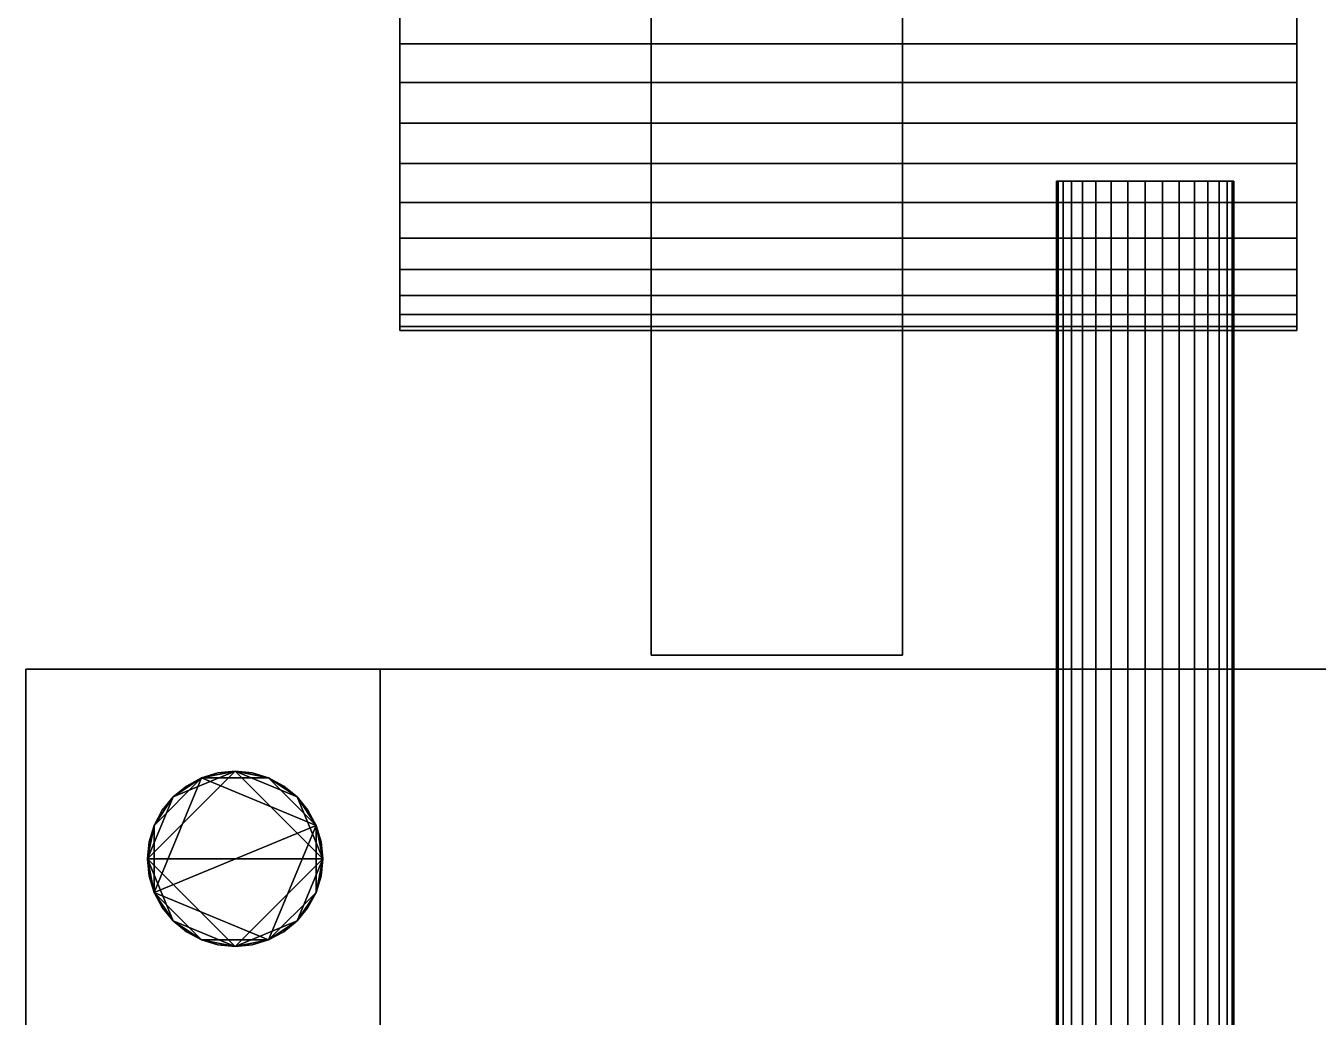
# Model space of a CAD drawing. Header units: metres. Extents: x 0 to 34.6, y -10.7 to 20.6.
# Drawn here: x 0.0964 to 0.1747, y 2.2339 to 2.294 of the extents above; entities that cross this region are included whole.
import ezdxf

# ---------------------------------------------------------------- set-up
doc = ezdxf.new("R2010")
doc.units = ezdxf.units.M
doc.header["$MEASUREMENT"] = 0
doc.layers.get('0').update_dxf_attribs({"linetype": 'CONTINUOUS'})

msp = doc.modelspace()

# ---------------------------------------------------------------- linework, layer by layer
for points in [[(0.134305, 3.797049, 2.5), (0.134305, 3.797049, 2.5), (0.134305, 2.255839, 2.5)], [(0.149544, 3.797049, 2.5), (0.134305, 3.797049, 2.5), (0.134305, 2.255839, 2.5), (0.149544, 2.255839, 2.5)], [(0.134305, 3.797049, 2.5), (0.149544, 3.797049, 2.5), (0.149544, 2.255839, 2.5), (0.134305, 2.255839, 2.5)], [(0.173447, 2.28811, 2.5), (0.173447, 2.296999, 2.5), (0.173447, 2.300681, 2.5)], [(0.173447, 2.300681, 2.5), (0.173447, 2.296999, 2.5), (0.173447, 2.28811, 2.5)], [(0.173447, 2.28811, 2.5), (0.173447, 2.300681, 2.5), (0.173447, 2.28811, 2.5)], [(0.173447, 2.28811, 2.5), (0.173447, 2.296999, 2.5), (0.173447, 2.300681, 2.5)], [(0.173447, 2.300681, 2.5), (0.173447, 2.296999, 2.5), (0.173447, 2.28811, 2.5)], [(0.173447, 2.28811, 2.5), (0.173447, 2.300681, 2.5), (0.173447, 2.28811, 2.5)], [(0.119066, 2.292921, 2.5), (0.119066, 2.296999, 2.5), (0.119066, 2.299724, 2.5)], [(0.119066, 2.299724, 2.5), (0.119066, 2.296999, 2.5), (0.119066, 2.292921, 2.5)], [(0.119066, 2.283299, 2.5), (0.119066, 2.292921, 2.5), (0.119066, 2.299724, 2.5)], [(0.119066, 2.299724, 2.5), (0.119066, 2.299724, 2.5), (0.119066, 2.292921, 2.5)], [(0.119066, 2.283299, 2.5), (0.119066, 2.299724, 2.5), (0.119066, 2.292921, 2.5)], [(0.119066, 2.292921, 2.5), (0.119066, 2.296999, 2.5), (0.119066, 2.299724, 2.5)], [(0.119066, 2.299724, 2.5), (0.119066, 2.296999, 2.5), (0.119066, 2.292921, 2.5)], [(0.119066, 2.283299, 2.5), (0.119066, 2.292921, 2.5), (0.119066, 2.299724, 2.5)], [(0.119066, 2.299724, 2.5), (0.119066, 2.299724, 2.5), (0.119066, 2.292921, 2.5)], [(0.119066, 2.283299, 2.5), (0.119066, 2.299724, 2.5), (0.119066, 2.292921, 2.5)], [(0.119066, 2.292921, 2.5), (0.119066, 2.295094, 2.5), (0.119066, 2.296999, 2.5)], [(0.119066, 2.296999, 2.5), (0.119066, 2.295094, 2.5), (0.119066, 2.292921, 2.5)], [(0.119066, 2.292921, 2.5), (0.119066, 2.295094, 2.5), (0.119066, 2.296999, 2.5)], [(0.119066, 2.296999, 2.5), (0.119066, 2.295094, 2.5), (0.119066, 2.292921, 2.5)], [(0.173447, 2.292921, 2.5), (0.173447, 2.295094, 2.5), (0.173447, 2.296999, 2.5)], [(0.173447, 2.296999, 2.5), (0.173447, 2.295094, 2.5), (0.173447, 2.292921, 2.5)], [(0.173447, 2.28811, 2.5), (0.173447, 2.292921, 2.5), (0.173447, 2.296999, 2.5)], [(0.173447, 2.296999, 2.5), (0.173447, 2.292921, 2.5), (0.173447, 2.28811, 2.5)], [(0.173447, 2.292921, 2.5), (0.173447, 2.295094, 2.5), (0.173447, 2.296999, 2.5)], [(0.173447, 2.296999, 2.5), (0.173447, 2.295094, 2.5), (0.173447, 2.292921, 2.5)], [(0.173447, 2.28811, 2.5), (0.173447, 2.292921, 2.5), (0.173447, 2.296999, 2.5)], [(0.173447, 2.296999, 2.5), (0.173447, 2.292921, 2.5), (0.173447, 2.28811, 2.5)], [(0.173447, 2.292921, 2.5), (0.173447, 2.295094, 2.5), (0.119066, 2.295094, 2.5), (0.119066, 2.292921, 2.5)], [(0.173447, 2.295094, 2.5), (0.173447, 2.292921, 2.5), (0.119066, 2.292921, 2.5), (0.119066, 2.295094, 2.5)], [(0.173447, 2.292921, 2.5), (0.173447, 2.295094, 2.5), (0.119066, 2.295094, 2.5), (0.119066, 2.292921, 2.5)], [(0.173447, 2.295094, 2.5), (0.173447, 2.292921, 2.5), (0.119066, 2.292921, 2.5), (0.119066, 2.295094, 2.5)], [(0.119066, 2.292921, 2.5), (0.119066, 2.290562, 2.5), (0.119066, 2.28811, 2.5)], [(0.119066, 2.28811, 2.5), (0.119066, 2.290562, 2.5), (0.119066, 2.292921, 2.5)], [(0.119066, 2.292921, 2.5), (0.119066, 2.28811, 2.5), (0.119066, 2.283299, 2.5)], [(0.119066, 2.283299, 2.5), (0.119066, 2.28811, 2.5), (0.119066, 2.292921, 2.5)], [(0.119066, 2.292921, 2.5), (0.119066, 2.283299, 2.5), (0.119066, 2.276496, 2.5)], [(0.119066, 2.292921, 2.5), (0.119066, 2.276496, 2.5), (0.119066, 2.283299, 2.5)], [(0.173447, 2.290562, 2.5), (0.173447, 2.292921, 2.5), (0.119066, 2.292921, 2.5), (0.119066, 2.290562, 2.5)], [(0.173447, 2.292921, 2.5), (0.173447, 2.290562, 2.5), (0.119066, 2.290562, 2.5), (0.119066, 2.292921, 2.5)], [(0.119066, 2.292921, 2.5), (0.119066, 2.290562, 2.5), (0.119066, 2.28811, 2.5)], [(0.119066, 2.28811, 2.5), (0.119066, 2.290562, 2.5), (0.119066, 2.292921, 2.5)], [(0.119066, 2.292921, 2.5), (0.119066, 2.28811, 2.5), (0.119066, 2.283299, 2.5)], [(0.119066, 2.283299, 2.5), (0.119066, 2.28811, 2.5), (0.119066, 2.292921, 2.5)], [(0.119066, 2.292921, 2.5), (0.119066, 2.283299, 2.5), (0.119066, 2.276496, 2.5)], [(0.119066, 2.292921, 2.5), (0.119066, 2.276496, 2.5), (0.119066, 2.283299, 2.5)], [(0.173447, 2.290562, 2.5), (0.173447, 2.292921, 2.5), (0.119066, 2.292921, 2.5), (0.119066, 2.290562, 2.5)], [(0.173447, 2.292921, 2.5), (0.173447, 2.290562, 2.5), (0.119066, 2.290562, 2.5), (0.119066, 2.292921, 2.5)], [(0.173447, 2.28811, 2.5), (0.173447, 2.290562, 2.5), (0.173447, 2.292921, 2.5)], [(0.173447, 2.292921, 2.5), (0.173447, 2.290562, 2.5), (0.173447, 2.28811, 2.5)], [(0.173447, 2.28811, 2.5), (0.173447, 2.290562, 2.5), (0.173447, 2.292921, 2.5)], [(0.173447, 2.292921, 2.5), (0.173447, 2.290562, 2.5), (0.173447, 2.28811, 2.5)], [(0.173447, 2.290562, 2.5), (0.173447, 2.28811, 2.5), (0.119066, 2.28811, 2.5), (0.119066, 2.290562, 2.5)], [(0.173447, 2.28811, 2.5), (0.173447, 2.290562, 2.5), (0.119066, 2.290562, 2.5), (0.119066, 2.28811, 2.5)], [(0.173447, 2.290562, 2.5), (0.173447, 2.28811, 2.5), (0.119066, 2.28811, 2.5), (0.119066, 2.290562, 2.5)], [(0.173447, 2.28811, 2.5), (0.173447, 2.290562, 2.5), (0.119066, 2.290562, 2.5), (0.119066, 2.28811, 2.5)], [(0.119066, 2.28811, 2.5), (0.119066, 2.285658, 2.5), (0.119066, 2.283299, 2.5)], [(0.119066, 2.283299, 2.5), (0.119066, 2.285658, 2.5), (0.119066, 2.28811, 2.5)], [(0.173447, 2.285658, 2.5), (0.173447, 2.28811, 2.5), (0.119066, 2.28811, 2.5), (0.119066, 2.285658, 2.5)], [(0.173447, 2.28811, 2.5), (0.173447, 2.285658, 2.5), (0.119066, 2.285658, 2.5), (0.119066, 2.28811, 2.5)], [(0.119066, 2.28811, 2.5), (0.119066, 2.285658, 2.5), (0.119066, 2.283299, 2.5)], [(0.119066, 2.283299, 2.5), (0.119066, 2.285658, 2.5), (0.119066, 2.28811, 2.5)], [(0.173447, 2.285658, 2.5), (0.173447, 2.28811, 2.5), (0.119066, 2.28811, 2.5), (0.119066, 2.285658, 2.5)], [(0.173447, 2.28811, 2.5), (0.173447, 2.285658, 2.5), (0.119066, 2.285658, 2.5), (0.119066, 2.28811, 2.5)], [(0.173447, 2.28811, 2.5), (0.173447, 2.285658, 2.5), (0.173447, 2.2833, 2.5)], [(0.173447, 2.2833, 2.5), (0.173447, 2.285658, 2.5), (0.173447, 2.28811, 2.5)], [(0.173447, 2.28811, 2.5), (0.173447, 2.2833, 2.5), (0.173447, 2.279222, 2.5)], [(0.173447, 2.279222, 2.5), (0.173447, 2.2833, 2.5), (0.173447, 2.28811, 2.5)], [(0.173447, 2.28811, 2.5), (0.173447, 2.279222, 2.5), (0.173447, 2.27554, 2.5)], [(0.173447, 2.27554, 2.5), (0.173447, 2.279222, 2.5), (0.173447, 2.28811, 2.5)], [(0.173447, 2.28811, 2.5), (0.173447, 2.27554, 2.5), (0.173447, 2.28811, 2.5)], [(0.173447, 2.28811, 2.5), (0.173447, 2.285658, 2.5), (0.173447, 2.2833, 2.5)], [(0.173447, 2.2833, 2.5), (0.173447, 2.285658, 2.5), (0.173447, 2.28811, 2.5)], [(0.173447, 2.28811, 2.5), (0.173447, 2.2833, 2.5), (0.173447, 2.279222, 2.5)], [(0.173447, 2.279222, 2.5), (0.173447, 2.2833, 2.5), (0.173447, 2.28811, 2.5)], [(0.173447, 2.28811, 2.5), (0.173447, 2.279222, 2.5), (0.173447, 2.27554, 2.5)], [(0.173447, 2.27554, 2.5), (0.173447, 2.279222, 2.5), (0.173447, 2.28811, 2.5)], [(0.173447, 2.28811, 2.5), (0.173447, 2.27554, 2.5), (0.173447, 2.28811, 2.5)], [(0.173447, 2.285658, 2.5), (0.173447, 2.2833, 2.5), (0.119066, 2.283299, 2.5), (0.119066, 2.285658, 2.5)], [(0.173447, 2.2833, 2.5), (0.173447, 2.285658, 2.5), (0.119066, 2.285658, 2.5), (0.119066, 2.283299, 2.5)], [(0.173447, 2.285658, 2.5), (0.173447, 2.2833, 2.5), (0.119066, 2.283299, 2.5), (0.119066, 2.285658, 2.5)], [(0.173447, 2.2833, 2.5), (0.173447, 2.285658, 2.5), (0.119066, 2.285658, 2.5), (0.119066, 2.283299, 2.5)], [(0.159285, 2.284592, 2.5), (0.158979, 2.284592, 2.5), (0.158875, 2.284592, 2.5)], [(0.158875, 2.284592, 2.5), (0.158979, 2.284592, 2.5), (0.159285, 2.284592, 2.5)], [(0.16045, 2.284592, 2.5), (0.159285, 2.284592, 2.5), (0.158875, 2.284592, 2.5)], [(0.158875, 2.284592, 2.5), (0.159285, 2.284592, 2.5), (0.16045, 2.284592, 2.5)], [(0.164252, 2.284592, 2.5), (0.16045, 2.284592, 2.5), (0.158875, 2.284592, 2.5)], [(0.158875, 2.284592, 2.5), (0.16045, 2.284592, 2.5), (0.164252, 2.284592, 2.5)], [(0.164252, 2.284592, 2.5), (0.158875, 2.284592, 2.5), (0.164252, 2.284592, 2.5)], [(0.159285, 2.284592, 2.5), (0.158979, 2.284592, 2.5), (0.158875, 2.284592, 2.5)], [(0.158875, 2.284592, 2.5), (0.158979, 2.284592, 2.5), (0.159285, 2.284592, 2.5)], [(0.16045, 2.284592, 2.5), (0.159285, 2.284592, 2.5), (0.158875, 2.284592, 2.5)], [(0.158875, 2.284592, 2.5), (0.159285, 2.284592, 2.5), (0.16045, 2.284592, 2.5)], [(0.164252, 2.284592, 2.5), (0.16045, 2.284592, 2.5), (0.158875, 2.284592, 2.5)], [(0.158875, 2.284592, 2.5), (0.16045, 2.284592, 2.5), (0.164252, 2.284592, 2.5)], [(0.164252, 2.284592, 2.5), (0.158875, 2.284592, 2.5), (0.164252, 2.284592, 2.5)], [(0.158979, 2.168292, 2.5), (0.158875, 2.168292, 2.5), (0.158875, 2.284592, 2.5), (0.158979, 2.284592, 2.5)], [(0.158875, 2.168292, 2.5), (0.158979, 2.168292, 2.5), (0.158979, 2.284592, 2.5), (0.158875, 2.284592, 2.5)], [(0.158979, 2.168292, 2.5), (0.158875, 2.168292, 2.5), (0.158875, 2.284592, 2.5), (0.158979, 2.284592, 2.5)], [(0.158875, 2.168292, 2.5), (0.158979, 2.168292, 2.5), (0.158979, 2.284592, 2.5), (0.158875, 2.284592, 2.5)], [(0.159285, 2.168292, 2.5), (0.158979, 2.168292, 2.5), (0.158979, 2.284592, 2.5), (0.159285, 2.284592, 2.5)], [(0.158979, 2.168292, 2.5), (0.159285, 2.168292, 2.5), (0.159285, 2.284592, 2.5), (0.158979, 2.284592, 2.5)], [(0.159285, 2.168292, 2.5), (0.158979, 2.168292, 2.5), (0.158979, 2.284592, 2.5), (0.159285, 2.284592, 2.5)], [(0.158979, 2.168292, 2.5), (0.159285, 2.168292, 2.5), (0.159285, 2.284592, 2.5), (0.158979, 2.284592, 2.5)], [(0.16045, 2.284592, 2.5), (0.159781, 2.284592, 2.5), (0.159285, 2.284592, 2.5)], [(0.159285, 2.284592, 2.5), (0.159781, 2.284592, 2.5), (0.16045, 2.284592, 2.5)], [(0.16045, 2.284592, 2.5), (0.159781, 2.284592, 2.5), (0.159285, 2.284592, 2.5)], [(0.159285, 2.284592, 2.5), (0.159781, 2.284592, 2.5), (0.16045, 2.284592, 2.5)], [(0.159781, 2.168292, 2.5), (0.159285, 2.168292, 2.5), (0.159285, 2.284592, 2.5), (0.159781, 2.284592, 2.5)], [(0.159285, 2.168292, 2.5), (0.159781, 2.168292, 2.5), (0.159781, 2.284592, 2.5), (0.159285, 2.284592, 2.5)], [(0.159781, 2.168292, 2.5), (0.159285, 2.168292, 2.5), (0.159285, 2.284592, 2.5), (0.159781, 2.284592, 2.5)], [(0.159285, 2.168292, 2.5), (0.159781, 2.168292, 2.5), (0.159781, 2.284592, 2.5), (0.159285, 2.284592, 2.5)], [(0.16045, 2.168292, 2.5), (0.159781, 2.168292, 2.5), (0.159781, 2.284592, 2.5), (0.16045, 2.284592, 2.5)], [(0.16045, 2.168292, 2.5), (0.159781, 2.168292, 2.5), (0.159781, 2.284592, 2.5), (0.16045, 2.284592, 2.5)], [(0.159781, 2.168292, 2.5), (0.16045, 2.168292, 2.5), (0.16045, 2.284592, 2.5), (0.159781, 2.284592, 2.5)], [(0.159781, 2.168292, 2.5), (0.16045, 2.168292, 2.5), (0.16045, 2.284592, 2.5), (0.159781, 2.284592, 2.5)], [(0.162195, 2.284592, 2.5), (0.161265, 2.284592, 2.5), (0.16045, 2.284592, 2.5)], [(0.16045, 2.284592, 2.5), (0.161265, 2.284592, 2.5), (0.162195, 2.284592, 2.5)], [(0.164252, 2.284592, 2.5), (0.162195, 2.284592, 2.5), (0.16045, 2.284592, 2.5)], [(0.16045, 2.284592, 2.5), (0.162195, 2.284592, 2.5), (0.164252, 2.284592, 2.5)], [(0.162195, 2.284592, 2.5), (0.161265, 2.284592, 2.5), (0.16045, 2.284592, 2.5)], [(0.16045, 2.284592, 2.5), (0.161265, 2.284592, 2.5), (0.162195, 2.284592, 2.5)], [(0.164252, 2.284592, 2.5), (0.162195, 2.284592, 2.5), (0.16045, 2.284592, 2.5)], [(0.16045, 2.284592, 2.5), (0.162195, 2.284592, 2.5), (0.164252, 2.284592, 2.5)], [(0.161265, 2.168292, 2.5), (0.16045, 2.168292, 2.5), (0.16045, 2.284592, 2.5), (0.161265, 2.284592, 2.5)], [(0.161265, 2.168292, 2.5), (0.16045, 2.168292, 2.5), (0.16045, 2.284592, 2.5), (0.161265, 2.284592, 2.5)], [(0.16045, 2.168292, 2.5), (0.161265, 2.168292, 2.5), (0.161265, 2.284592, 2.5), (0.16045, 2.284592, 2.5)], [(0.16045, 2.168292, 2.5), (0.161265, 2.168292, 2.5), (0.161265, 2.284592, 2.5), (0.16045, 2.284592, 2.5)], [(0.162195, 2.168292, 2.5), (0.161265, 2.168292, 2.5), (0.161265, 2.284592, 2.5), (0.162195, 2.284592, 2.5)], [(0.162195, 2.168292, 2.5), (0.161265, 2.168292, 2.5), (0.161265, 2.284592, 2.5), (0.162195, 2.284592, 2.5)], [(0.161265, 2.168292, 2.5), (0.162195, 2.168292, 2.5), (0.162195, 2.284592, 2.5), (0.161265, 2.284592, 2.5)], [(0.161265, 2.168292, 2.5), (0.162195, 2.168292, 2.5), (0.162195, 2.284592, 2.5), (0.161265, 2.284592, 2.5)], [(0.164252, 2.284592, 2.5), (0.163203, 2.284592, 2.5), (0.162195, 2.284592, 2.5)], [(0.162195, 2.284592, 2.5), (0.163203, 2.284592, 2.5), (0.164252, 2.284592, 2.5)], [(0.164252, 2.284592, 2.5), (0.163203, 2.284592, 2.5), (0.162195, 2.284592, 2.5)], [(0.162195, 2.284592, 2.5), (0.163203, 2.284592, 2.5), (0.164252, 2.284592, 2.5)], [(0.163203, 2.168292, 2.5), (0.162195, 2.168292, 2.5), (0.162195, 2.284592, 2.5), (0.163203, 2.284592, 2.5)], [(0.163203, 2.168292, 2.5), (0.162195, 2.168292, 2.5), (0.162195, 2.284592, 2.5), (0.163203, 2.284592, 2.5)], [(0.162195, 2.168292, 2.5), (0.163203, 2.168292, 2.5), (0.163203, 2.284592, 2.5), (0.162195, 2.284592, 2.5)], [(0.162195, 2.168292, 2.5), (0.163203, 2.168292, 2.5), (0.163203, 2.284592, 2.5), (0.162195, 2.284592, 2.5)], [(0.164252, 2.168292, 2.5), (0.163203, 2.168292, 2.5), (0.163203, 2.284592, 2.5), (0.164252, 2.284592, 2.5)], [(0.164252, 2.168292, 2.5), (0.163203, 2.168292, 2.5), (0.163203, 2.284592, 2.5), (0.164252, 2.284592, 2.5)], [(0.163203, 2.168292, 2.5), (0.164252, 2.168292, 2.5), (0.164252, 2.284592, 2.5), (0.163203, 2.284592, 2.5)], [(0.163203, 2.168292, 2.5), (0.164252, 2.168292, 2.5), (0.164252, 2.284592, 2.5), (0.163203, 2.284592, 2.5)], [(0.164252, 2.284592, 2.5), (0.165301, 2.284592, 2.5), (0.16631, 2.284592, 2.5)], [(0.16631, 2.284592, 2.5), (0.165301, 2.284592, 2.5), (0.164252, 2.284592, 2.5)], [(0.164252, 2.284592, 2.5), (0.16631, 2.284592, 2.5), (0.168054, 2.284592, 2.5)], [(0.168054, 2.284592, 2.5), (0.16631, 2.284592, 2.5), (0.164252, 2.284592, 2.5)], [(0.164252, 2.284592, 2.5), (0.168054, 2.284592, 2.5), (0.169629, 2.284592, 2.5)], [(0.169629, 2.284592, 2.5), (0.168054, 2.284592, 2.5), (0.164252, 2.284592, 2.5)], [(0.164252, 2.284592, 2.5), (0.169629, 2.284592, 2.5), (0.164252, 2.284592, 2.5)], [(0.164252, 2.284592, 2.5), (0.165301, 2.284592, 2.5), (0.16631, 2.284592, 2.5)], [(0.16631, 2.284592, 2.5), (0.165301, 2.284592, 2.5), (0.164252, 2.284592, 2.5)], [(0.164252, 2.284592, 2.5), (0.16631, 2.284592, 2.5), (0.168054, 2.284592, 2.5)], [(0.168054, 2.284592, 2.5), (0.16631, 2.284592, 2.5), (0.164252, 2.284592, 2.5)], [(0.164252, 2.284592, 2.5), (0.168054, 2.284592, 2.5), (0.169629, 2.284592, 2.5)], [(0.169629, 2.284592, 2.5), (0.168054, 2.284592, 2.5), (0.164252, 2.284592, 2.5)], [(0.164252, 2.284592, 2.5), (0.169629, 2.284592, 2.5), (0.164252, 2.284592, 2.5)], [(0.164252, 2.168292, 2.5), (0.165301, 2.168292, 2.5), (0.165301, 2.284592, 2.5), (0.164252, 2.284592, 2.5)], [(0.165301, 2.168292, 2.5), (0.164252, 2.168292, 2.5), (0.164252, 2.284592, 2.5), (0.165301, 2.284592, 2.5)], [(0.165301, 2.168292, 2.5), (0.164252, 2.168292, 2.5), (0.164252, 2.284592, 2.5), (0.165301, 2.284592, 2.5)], [(0.164252, 2.168292, 2.5), (0.165301, 2.168292, 2.5), (0.165301, 2.284592, 2.5), (0.164252, 2.284592, 2.5)], [(0.165301, 2.168292, 2.5), (0.16631, 2.168292, 2.5), (0.16631, 2.284592, 2.5), (0.165301, 2.284592, 2.5)], [(0.16631, 2.168292, 2.5), (0.165301, 2.168292, 2.5), (0.165301, 2.284592, 2.5), (0.16631, 2.284592, 2.5)], [(0.16631, 2.168292, 2.5), (0.165301, 2.168292, 2.5), (0.165301, 2.284592, 2.5), (0.16631, 2.284592, 2.5)], [(0.165301, 2.168292, 2.5), (0.16631, 2.168292, 2.5), (0.16631, 2.284592, 2.5), (0.165301, 2.284592, 2.5)], [(0.16631, 2.284592, 2.5), (0.167239, 2.284592, 2.5), (0.168054, 2.284592, 2.5)], [(0.168054, 2.284592, 2.5), (0.167239, 2.284592, 2.5), (0.16631, 2.284592, 2.5)], [(0.16631, 2.284592, 2.5), (0.167239, 2.284592, 2.5), (0.168054, 2.284592, 2.5)], [(0.168054, 2.284592, 2.5), (0.167239, 2.284592, 2.5), (0.16631, 2.284592, 2.5)], [(0.16631, 2.168292, 2.5), (0.167239, 2.168292, 2.5), (0.167239, 2.284592, 2.5), (0.16631, 2.284592, 2.5)], [(0.167239, 2.168292, 2.5), (0.16631, 2.168292, 2.5), (0.16631, 2.284592, 2.5), (0.167239, 2.284592, 2.5)], [(0.167239, 2.168292, 2.5), (0.16631, 2.168292, 2.5), (0.16631, 2.284592, 2.5), (0.167239, 2.284592, 2.5)], [(0.16631, 2.168292, 2.5), (0.167239, 2.168292, 2.5), (0.167239, 2.284592, 2.5), (0.16631, 2.284592, 2.5)], [(0.167239, 2.168292, 2.5), (0.168054, 2.168292, 2.5), (0.168054, 2.284592, 2.5), (0.167239, 2.284592, 2.5)], [(0.168054, 2.168292, 2.5), (0.167239, 2.168292, 2.5), (0.167239, 2.284592, 2.5), (0.168054, 2.284592, 2.5)], [(0.168054, 2.168292, 2.5), (0.167239, 2.168292, 2.5), (0.167239, 2.284592, 2.5), (0.168054, 2.284592, 2.5)], [(0.167239, 2.168292, 2.5), (0.168054, 2.168292, 2.5), (0.168054, 2.284592, 2.5), (0.167239, 2.284592, 2.5)], [(0.168054, 2.284592, 2.5), (0.168723, 2.284592, 2.5), (0.16922, 2.284592, 2.5)], [(0.16922, 2.284592, 2.5), (0.168723, 2.284592, 2.5), (0.168054, 2.284592, 2.5)], [(0.168054, 2.284592, 2.5), (0.16922, 2.284592, 2.5), (0.169629, 2.284592, 2.5)], [(0.169629, 2.284592, 2.5), (0.16922, 2.284592, 2.5), (0.168054, 2.284592, 2.5)], [(0.168054, 2.284592, 2.5), (0.168723, 2.284592, 2.5), (0.16922, 2.284592, 2.5)], [(0.16922, 2.284592, 2.5), (0.168723, 2.284592, 2.5), (0.168054, 2.284592, 2.5)], [(0.168054, 2.284592, 2.5), (0.16922, 2.284592, 2.5), (0.169629, 2.284592, 2.5)], [(0.169629, 2.284592, 2.5), (0.16922, 2.284592, 2.5), (0.168054, 2.284592, 2.5)], [(0.168054, 2.168292, 2.5), (0.168723, 2.168292, 2.5), (0.168723, 2.284592, 2.5), (0.168054, 2.284592, 2.5)], [(0.168723, 2.168292, 2.5), (0.168054, 2.168292, 2.5), (0.168054, 2.284592, 2.5), (0.168723, 2.284592, 2.5)], [(0.168723, 2.168292, 2.5), (0.168054, 2.168292, 2.5), (0.168054, 2.284592, 2.5), (0.168723, 2.284592, 2.5)], [(0.168054, 2.168292, 2.5), (0.168723, 2.168292, 2.5), (0.168723, 2.284592, 2.5), (0.168054, 2.284592, 2.5)], [(0.16922, 2.168292, 2.5), (0.168723, 2.168292, 2.5), (0.168723, 2.284592, 2.5), (0.16922, 2.284592, 2.5)], [(0.168723, 2.168292, 2.5), (0.16922, 2.168292, 2.5), (0.16922, 2.284592, 2.5), (0.168723, 2.284592, 2.5)], [(0.16922, 2.168292, 2.5), (0.168723, 2.168292, 2.5), (0.168723, 2.284592, 2.5), (0.16922, 2.284592, 2.5)], [(0.168723, 2.168292, 2.5), (0.16922, 2.168292, 2.5), (0.16922, 2.284592, 2.5), (0.168723, 2.284592, 2.5)], [(0.16922, 2.284592, 2.5), (0.169526, 2.284592, 2.5), (0.169629, 2.284592, 2.5)], [(0.169629, 2.284592, 2.5), (0.169526, 2.284592, 2.5), (0.16922, 2.284592, 2.5)], [(0.16922, 2.284592, 2.5), (0.169526, 2.284592, 2.5), (0.169629, 2.284592, 2.5)], [(0.169629, 2.284592, 2.5), (0.169526, 2.284592, 2.5), (0.16922, 2.284592, 2.5)], [(0.16922, 2.168292, 2.5), (0.169526, 2.168292, 2.5), (0.169526, 2.284592, 2.5), (0.16922, 2.284592, 2.5)], [(0.169526, 2.168292, 2.5), (0.16922, 2.168292, 2.5), (0.16922, 2.284592, 2.5), (0.169526, 2.284592, 2.5)], [(0.16922, 2.168292, 2.5), (0.169526, 2.168292, 2.5), (0.169526, 2.284592, 2.5), (0.16922, 2.284592, 2.5)], [(0.169526, 2.168292, 2.5), (0.16922, 2.168292, 2.5), (0.16922, 2.284592, 2.5), (0.169526, 2.284592, 2.5)], [(0.169526, 2.168292, 2.5), (0.169629, 2.168292, 2.5), (0.169629, 2.284592, 2.5), (0.169526, 2.284592, 2.5)], [(0.169629, 2.168292, 2.5), (0.169526, 2.168292, 2.5), (0.169526, 2.284592, 2.5), (0.169629, 2.284592, 2.5)], [(0.169526, 2.168292, 2.5), (0.169629, 2.168292, 2.5), (0.169629, 2.284592, 2.5), (0.169526, 2.284592, 2.5)], [(0.169629, 2.168292, 2.5), (0.169526, 2.168292, 2.5), (0.169526, 2.284592, 2.5), (0.169629, 2.284592, 2.5)], [(0.173447, 2.2833, 2.5), (0.173447, 2.281126, 2.5), (0.119066, 2.281126, 2.5), (0.119066, 2.283299, 2.5)], [(0.173447, 2.281126, 2.5), (0.173447, 2.2833, 2.5), (0.119066, 2.283299, 2.5), (0.119066, 2.281126, 2.5)], [(0.173447, 2.2833, 2.5), (0.173447, 2.281126, 2.5), (0.119066, 2.281126, 2.5), (0.119066, 2.283299, 2.5)], [(0.173447, 2.281126, 2.5), (0.173447, 2.2833, 2.5), (0.119066, 2.283299, 2.5), (0.119066, 2.281126, 2.5)], [(0.119066, 2.283299, 2.5), (0.119066, 2.281126, 2.5), (0.119066, 2.279221, 2.5)], [(0.119066, 2.279221, 2.5), (0.119066, 2.281126, 2.5), (0.119066, 2.283299, 2.5)], [(0.119066, 2.283299, 2.5), (0.119066, 2.279221, 2.5), (0.119066, 2.276496, 2.5)], [(0.119066, 2.276496, 2.5), (0.119066, 2.279221, 2.5), (0.119066, 2.283299, 2.5)], [(0.119066, 2.276496, 2.5), (0.119066, 2.276496, 2.5), (0.119066, 2.283299, 2.5)], [(0.119066, 2.283299, 2.5), (0.119066, 2.281126, 2.5), (0.119066, 2.279221, 2.5)], [(0.119066, 2.279221, 2.5), (0.119066, 2.281126, 2.5), (0.119066, 2.283299, 2.5)], [(0.119066, 2.283299, 2.5), (0.119066, 2.279221, 2.5), (0.119066, 2.276496, 2.5)], [(0.119066, 2.276496, 2.5), (0.119066, 2.279221, 2.5), (0.119066, 2.283299, 2.5)], [(0.119066, 2.276496, 2.5), (0.119066, 2.276496, 2.5), (0.119066, 2.283299, 2.5)], [(0.173447, 2.2833, 2.5), (0.173447, 2.281126, 2.5), (0.173447, 2.279222, 2.5)], [(0.173447, 2.279222, 2.5), (0.173447, 2.281126, 2.5), (0.173447, 2.2833, 2.5)], [(0.173447, 2.2833, 2.5), (0.173447, 2.281126, 2.5), (0.173447, 2.279222, 2.5)], [(0.173447, 2.279222, 2.5), (0.173447, 2.281126, 2.5), (0.173447, 2.2833, 2.5)], [(0.173447, 2.281126, 2.5), (0.173447, 2.279222, 2.5), (0.119066, 2.279221, 2.5), (0.119066, 2.281126, 2.5)], [(0.173447, 2.279222, 2.5), (0.173447, 2.281126, 2.5), (0.119066, 2.281126, 2.5), (0.119066, 2.279221, 2.5)], [(0.173447, 2.281126, 2.5), (0.173447, 2.279222, 2.5), (0.119066, 2.279221, 2.5), (0.119066, 2.281126, 2.5)], [(0.173447, 2.279222, 2.5), (0.173447, 2.281126, 2.5), (0.119066, 2.281126, 2.5), (0.119066, 2.279221, 2.5)], [(0.173447, 2.279222, 2.5), (0.173447, 2.277658, 2.5), (0.119066, 2.277658, 2.5), (0.119066, 2.279221, 2.5)], [(0.173447, 2.277658, 2.5), (0.173447, 2.279222, 2.5), (0.119066, 2.279221, 2.5), (0.119066, 2.277658, 2.5)], [(0.173447, 2.279222, 2.5), (0.173447, 2.277658, 2.5), (0.119066, 2.277658, 2.5), (0.119066, 2.279221, 2.5)], [(0.173447, 2.277658, 2.5), (0.173447, 2.279222, 2.5), (0.119066, 2.279221, 2.5), (0.119066, 2.277658, 2.5)], [(0.119066, 2.279221, 2.5), (0.119066, 2.277658, 2.5), (0.119066, 2.276496, 2.5)], [(0.119066, 2.276496, 2.5), (0.119066, 2.277658, 2.5), (0.119066, 2.279221, 2.5)], [(0.119066, 2.279221, 2.5), (0.119066, 2.277658, 2.5), (0.119066, 2.276496, 2.5)], [(0.119066, 2.276496, 2.5), (0.119066, 2.277658, 2.5), (0.119066, 2.279221, 2.5)], [(0.173447, 2.279222, 2.5), (0.173447, 2.277658, 2.5), (0.173447, 2.276496, 2.5)], [(0.173447, 2.276497, 2.5), (0.173447, 2.277658, 2.5), (0.173447, 2.279222, 2.5)], [(0.173447, 2.279222, 2.5), (0.173447, 2.276496, 2.5), (0.173447, 2.27554, 2.5)], [(0.173447, 2.27554, 2.5), (0.173447, 2.276497, 2.5), (0.173447, 2.279222, 2.5)], [(0.173447, 2.279222, 2.5), (0.173447, 2.277658, 2.5), (0.173447, 2.276496, 2.5)], [(0.173447, 2.276497, 2.5), (0.173447, 2.277658, 2.5), (0.173447, 2.279222, 2.5)], [(0.173447, 2.279222, 2.5), (0.173447, 2.276496, 2.5), (0.173447, 2.27554, 2.5)], [(0.173447, 2.27554, 2.5), (0.173447, 2.276497, 2.5), (0.173447, 2.279222, 2.5)], [(0.173447, 2.276496, 2.5), (0.173447, 2.277658, 2.5), (0.119066, 2.277658, 2.5), (0.119066, 2.276496, 2.5)], [(0.173447, 2.277658, 2.5), (0.173447, 2.276497, 2.5), (0.119066, 2.276496, 2.5), (0.119066, 2.277658, 2.5)], [(0.173447, 2.276496, 2.5), (0.173447, 2.277658, 2.5), (0.119066, 2.277658, 2.5), (0.119066, 2.276496, 2.5)], [(0.173447, 2.277658, 2.5), (0.173447, 2.276497, 2.5), (0.119066, 2.276496, 2.5), (0.119066, 2.277658, 2.5)], [(0.173447, 2.276497, 2.5), (0.173447, 2.275781, 2.5), (0.119066, 2.275781, 2.5), (0.119066, 2.276496, 2.5)], [(0.173447, 2.276497, 2.5), (0.173447, 2.275781, 2.5), (0.119066, 2.275781, 2.5), (0.119066, 2.276496, 2.5)], [(0.119066, 2.276496, 2.5), (0.119066, 2.275781, 2.5), (0.119066, 2.27554, 2.5)], [(0.119066, 2.27554, 2.5), (0.119066, 2.275781, 2.5), (0.119066, 2.276496, 2.5)], [(0.119066, 2.276496, 2.5), (0.119066, 2.27554, 2.5), (0.119066, 2.276496, 2.5)], [(0.173447, 2.275781, 2.5), (0.173447, 2.276496, 2.5), (0.119066, 2.276496, 2.5), (0.119066, 2.275781, 2.5)], [(0.119066, 2.276496, 2.5), (0.119066, 2.275781, 2.5), (0.119066, 2.27554, 2.5)], [(0.119066, 2.27554, 2.5), (0.119066, 2.275781, 2.5), (0.119066, 2.276496, 2.5)], [(0.119066, 2.276496, 2.5), (0.119066, 2.27554, 2.5), (0.119066, 2.276496, 2.5)], [(0.173447, 2.275781, 2.5), (0.173447, 2.276496, 2.5), (0.119066, 2.276496, 2.5), (0.119066, 2.275781, 2.5)], [(0.173447, 2.27554, 2.5), (0.173447, 2.275781, 2.5), (0.173447, 2.276497, 2.5)], [(0.173447, 2.27554, 2.5), (0.173447, 2.275781, 2.5), (0.173447, 2.276497, 2.5)], [(0.173447, 2.276496, 2.5), (0.173447, 2.275781, 2.5), (0.173447, 2.27554, 2.5)], [(0.173447, 2.276496, 2.5), (0.173447, 2.275781, 2.5), (0.173447, 2.27554, 2.5)], [(0.173447, 2.27554, 2.5), (0.173447, 2.275781, 2.5), (0.119066, 2.275781, 2.5), (0.119066, 2.27554, 2.5)], [(0.173447, 2.275781, 2.5), (0.173447, 2.27554, 2.5), (0.119066, 2.27554, 2.5), (0.119066, 2.275781, 2.5)], [(0.173447, 2.27554, 2.5), (0.173447, 2.275781, 2.5), (0.119066, 2.275781, 2.5), (0.119066, 2.27554, 2.5)], [(0.173447, 2.275781, 2.5), (0.173447, 2.27554, 2.5), (0.119066, 2.27554, 2.5), (0.119066, 2.275781, 2.5)], [(0.134305, 2.255839, 2.5), (0.149544, 2.255839, 2.5), (0.149544, 2.255839, 2.5), (0.134305, 2.255839, 2.5)], [(0.096395, 2.23262, 2.5), (0.096395, 2.255, 2.5), (0.096395, 2.255, 2.5), (0.096395, 2.23262, 2.5)], [(0.096395, 2.255, 2.5), (0.117882, 2.255, 2.5), (0.117882, 2.255, 2.5), (0.096395, 2.255, 2.5)], [(0.096395, 2.23262, 2.5), (0.096395, 2.255, 2.5), (0.117882, 2.255, 2.5), (0.117882, 2.23262, 2.5)], [(0.096395, 2.23262, 2.5), (0.117882, 2.23262, 2.5), (0.117882, 2.255, 2.5), (0.096395, 2.255, 2.5)], [(0.117882, 2.255, 2.5), (0.198195, 2.255, 2.5), (0.198195, 2.255, 2.5), (0.117882, 2.255, 2.5)], [(0.117882, 2.23262, 2.5), (0.117882, 2.255, 2.5), (0.198195, 2.255, 2.5), (0.198195, 2.23262, 2.5)], [(0.117882, 2.23262, 2.5), (0.198195, 2.23262, 2.5), (0.198195, 2.255, 2.5), (0.117882, 2.255, 2.5)], [(0.109078, 2.248799, 2.5), (0.105318, 2.247241, 2.5), (0.103761, 2.243482, 2.5)], [(0.114394, 2.243482, 2.5), (0.109078, 2.248799, 2.5), (0.103761, 2.243482, 2.5)], [(0.104166, 2.245517, 2.5), (0.105318, 2.247241, 2.5), (0.107043, 2.248394, 2.5)], [(0.104166, 2.241448, 2.5), (0.104166, 2.245517, 2.5), (0.107043, 2.248394, 2.5)], [(0.104166, 2.241448, 2.5), (0.107043, 2.248394, 2.5), (0.11399, 2.245517, 2.5)], [(0.109078, 2.248799, 2.5), (0.107043, 2.248394, 2.5), (0.105318, 2.247241, 2.5)], [(0.107043, 2.248394, 2.5), (0.106124, 2.247903, 2.5), (0.105318, 2.247241, 2.5)], [(0.105318, 2.247241, 2.5), (0.106124, 2.247903, 2.5), (0.107043, 2.248394, 2.5)], [(0.106124, 2.247903, 2.5), (0.107043, 2.248394, 2.5), (0.107043, 2.248394, 2.5), (0.106124, 2.247903, 2.5)], [(0.109078, 2.248799, 2.5), (0.108041, 2.248697, 2.5), (0.107043, 2.248394, 2.5)], [(0.107043, 2.248394, 2.5), (0.108041, 2.248697, 2.5), (0.109078, 2.248799, 2.5)], [(0.107043, 2.248394, 2.5), (0.109078, 2.248799, 2.5), (0.111112, 2.248394, 2.5)], [(0.107043, 2.248394, 2.5), (0.108041, 2.248697, 2.5), (0.108041, 2.248697, 2.5), (0.107043, 2.248394, 2.5)], [(0.107043, 2.248394, 2.5), (0.111112, 2.248394, 2.5), (0.11399, 2.245517, 2.5)], [(0.108041, 2.248697, 2.5), (0.109078, 2.248799, 2.5), (0.109078, 2.248799, 2.5), (0.108041, 2.248697, 2.5)], [(0.111112, 2.248394, 2.5), (0.110115, 2.248697, 2.5), (0.109078, 2.248799, 2.5)], [(0.112837, 2.247241, 2.5), (0.111112, 2.248394, 2.5), (0.109078, 2.248799, 2.5)], [(0.114394, 2.243482, 2.5), (0.112837, 2.247241, 2.5), (0.109078, 2.248799, 2.5)], [(0.109078, 2.248799, 2.5), (0.110115, 2.248697, 2.5), (0.111112, 2.248394, 2.5)], [(0.109078, 2.248799, 2.5), (0.110115, 2.248697, 2.5), (0.110115, 2.248697, 2.5), (0.109078, 2.248799, 2.5)], [(0.110115, 2.248697, 2.5), (0.111112, 2.248394, 2.5), (0.111112, 2.248394, 2.5), (0.110115, 2.248697, 2.5)], [(0.112837, 2.247241, 2.5), (0.112032, 2.247903, 2.5), (0.111112, 2.248394, 2.5)], [(0.111112, 2.248394, 2.5), (0.112032, 2.247903, 2.5), (0.112837, 2.247241, 2.5)], [(0.111112, 2.248394, 2.5), (0.112837, 2.247241, 2.5), (0.11399, 2.245517, 2.5)], [(0.111112, 2.248394, 2.5), (0.112032, 2.247903, 2.5), (0.112032, 2.247903, 2.5), (0.111112, 2.248394, 2.5)], [(0.105318, 2.247241, 2.5), (0.106124, 2.247903, 2.5), (0.106124, 2.247903, 2.5), (0.105318, 2.247241, 2.5)], [(0.112032, 2.247903, 2.5), (0.112837, 2.247241, 2.5), (0.112837, 2.247241, 2.5), (0.112032, 2.247903, 2.5)], [(0.105318, 2.247241, 2.5), (0.104166, 2.245517, 2.5), (0.103761, 2.243482, 2.5)], [(0.105318, 2.247241, 2.5), (0.104657, 2.246436, 2.5), (0.104166, 2.245517, 2.5)], [(0.104166, 2.245517, 2.5), (0.104657, 2.246436, 2.5), (0.105318, 2.247241, 2.5)], [(0.104657, 2.246436, 2.5), (0.105318, 2.247241, 2.5), (0.105318, 2.247241, 2.5), (0.104657, 2.246436, 2.5)], [(0.11399, 2.245517, 2.5), (0.113498, 2.246436, 2.5), (0.112837, 2.247241, 2.5)], [(0.114394, 2.243482, 2.5), (0.11399, 2.245517, 2.5), (0.112837, 2.247241, 2.5)], [(0.112837, 2.247241, 2.5), (0.113498, 2.246436, 2.5), (0.11399, 2.245517, 2.5)], [(0.112837, 2.247241, 2.5), (0.113498, 2.246436, 2.5), (0.113498, 2.246436, 2.5), (0.112837, 2.247241, 2.5)], [(0.104166, 2.245517, 2.5), (0.104657, 2.246436, 2.5), (0.104657, 2.246436, 2.5), (0.104166, 2.245517, 2.5)], [(0.113498, 2.246436, 2.5), (0.11399, 2.245517, 2.5), (0.11399, 2.245517, 2.5), (0.113498, 2.246436, 2.5)], [(0.104166, 2.245517, 2.5), (0.103863, 2.244519, 2.5), (0.103761, 2.243482, 2.5)], [(0.103761, 2.243482, 2.5), (0.103863, 2.244519, 2.5), (0.104166, 2.245517, 2.5)], [(0.104166, 2.241448, 2.5), (0.103761, 2.243482, 2.5), (0.104166, 2.245517, 2.5)], [(0.103863, 2.244519, 2.5), (0.104166, 2.245517, 2.5), (0.104166, 2.245517, 2.5), (0.103863, 2.244519, 2.5)], [(0.11399, 2.245517, 2.5), (0.111112, 2.23857, 2.5), (0.104166, 2.241448, 2.5)], [(0.11399, 2.245517, 2.5), (0.11399, 2.241448, 2.5), (0.111112, 2.23857, 2.5)], [(0.114394, 2.243482, 2.5), (0.114292, 2.244519, 2.5), (0.11399, 2.245517, 2.5)], [(0.11399, 2.245517, 2.5), (0.114292, 2.244519, 2.5), (0.114394, 2.243482, 2.5)], [(0.11399, 2.245517, 2.5), (0.114394, 2.243482, 2.5), (0.11399, 2.241448, 2.5)], [(0.11399, 2.245517, 2.5), (0.114292, 2.244519, 2.5), (0.114292, 2.244519, 2.5), (0.11399, 2.245517, 2.5)], [(0.103761, 2.243482, 2.5), (0.103863, 2.244519, 2.5), (0.103863, 2.244519, 2.5), (0.103761, 2.243482, 2.5)], [(0.114292, 2.244519, 2.5), (0.114394, 2.243482, 2.5), (0.114394, 2.243482, 2.5), (0.114292, 2.244519, 2.5)], [(0.103761, 2.243482, 2.5), (0.103863, 2.242445, 2.5), (0.104166, 2.241448, 2.5)], [(0.103761, 2.243482, 2.5), (0.104166, 2.241448, 2.5), (0.105318, 2.239723, 2.5)], [(0.103761, 2.243482, 2.5), (0.105318, 2.239723, 2.5), (0.109078, 2.238166, 2.5)], [(0.103761, 2.243482, 2.5), (0.109078, 2.238166, 2.5), (0.114394, 2.243482, 2.5)], [(0.104166, 2.241448, 2.5), (0.103863, 2.242445, 2.5), (0.103761, 2.243482, 2.5)], [(0.103863, 2.242445, 2.5), (0.103761, 2.243482, 2.5), (0.103761, 2.243482, 2.5), (0.103863, 2.242445, 2.5)], [(0.109078, 2.238166, 2.5), (0.112837, 2.239723, 2.5), (0.114394, 2.243482, 2.5)], [(0.112837, 2.239723, 2.5), (0.11399, 2.241448, 2.5), (0.114394, 2.243482, 2.5)], [(0.11399, 2.241448, 2.5), (0.114292, 2.242445, 2.5), (0.114394, 2.243482, 2.5)], [(0.114394, 2.243482, 2.5), (0.114292, 2.242445, 2.5), (0.11399, 2.241448, 2.5)], [(0.114394, 2.243482, 2.5), (0.114292, 2.242445, 2.5), (0.114292, 2.242445, 2.5), (0.114394, 2.243482, 2.5)], [(0.104166, 2.241448, 2.5), (0.103863, 2.242445, 2.5), (0.103863, 2.242445, 2.5), (0.104166, 2.241448, 2.5)], [(0.114292, 2.242445, 2.5), (0.11399, 2.241448, 2.5), (0.11399, 2.241448, 2.5), (0.114292, 2.242445, 2.5)], [(0.104166, 2.241448, 2.5), (0.104657, 2.240528, 2.5), (0.105318, 2.239723, 2.5)], [(0.105318, 2.239723, 2.5), (0.104657, 2.240528, 2.5), (0.104166, 2.241448, 2.5)], [(0.107043, 2.23857, 2.5), (0.105318, 2.239723, 2.5), (0.104166, 2.241448, 2.5)], [(0.111112, 2.23857, 2.5), (0.107043, 2.23857, 2.5), (0.104166, 2.241448, 2.5)], [(0.104657, 2.240528, 2.5), (0.104166, 2.241448, 2.5), (0.104166, 2.241448, 2.5), (0.104657, 2.240528, 2.5)], [(0.11399, 2.241448, 2.5), (0.112837, 2.239723, 2.5), (0.111112, 2.23857, 2.5)], [(0.112837, 2.239723, 2.5), (0.113498, 2.240528, 2.5), (0.11399, 2.241448, 2.5)], [(0.11399, 2.241448, 2.5), (0.113498, 2.240528, 2.5), (0.112837, 2.239723, 2.5)], [(0.11399, 2.241448, 2.5), (0.113498, 2.240528, 2.5), (0.113498, 2.240528, 2.5), (0.11399, 2.241448, 2.5)], [(0.105318, 2.239723, 2.5), (0.104657, 2.240528, 2.5), (0.104657, 2.240528, 2.5), (0.105318, 2.239723, 2.5)], [(0.113498, 2.240528, 2.5), (0.112837, 2.239723, 2.5), (0.112837, 2.239723, 2.5), (0.113498, 2.240528, 2.5)], [(0.105318, 2.239723, 2.5), (0.106124, 2.239062, 2.5), (0.107043, 2.23857, 2.5)], [(0.105318, 2.239723, 2.5), (0.107043, 2.23857, 2.5), (0.109078, 2.238166, 2.5)], [(0.107043, 2.23857, 2.5), (0.106124, 2.239062, 2.5), (0.105318, 2.239723, 2.5)], [(0.106124, 2.239062, 2.5), (0.105318, 2.239723, 2.5), (0.105318, 2.239723, 2.5), (0.106124, 2.239062, 2.5)], [(0.109078, 2.238166, 2.5), (0.111112, 2.23857, 2.5), (0.112837, 2.239723, 2.5)], [(0.111112, 2.23857, 2.5), (0.112032, 2.239062, 2.5), (0.112837, 2.239723, 2.5)], [(0.112837, 2.239723, 2.5), (0.112032, 2.239062, 2.5), (0.111112, 2.23857, 2.5)], [(0.112837, 2.239723, 2.5), (0.112032, 2.239062, 2.5), (0.112032, 2.239062, 2.5), (0.112837, 2.239723, 2.5)], [(0.107043, 2.23857, 2.5), (0.106124, 2.239062, 2.5), (0.106124, 2.239062, 2.5), (0.107043, 2.23857, 2.5)], [(0.112032, 2.239062, 2.5), (0.111112, 2.23857, 2.5), (0.111112, 2.23857, 2.5), (0.112032, 2.239062, 2.5)], [(0.107043, 2.23857, 2.5), (0.108041, 2.238268, 2.5), (0.109078, 2.238166, 2.5)], [(0.109078, 2.238166, 2.5), (0.108041, 2.238268, 2.5), (0.107043, 2.23857, 2.5)], [(0.111112, 2.23857, 2.5), (0.109078, 2.238166, 2.5), (0.107043, 2.23857, 2.5)], [(0.108041, 2.238268, 2.5), (0.107043, 2.23857, 2.5), (0.107043, 2.23857, 2.5), (0.108041, 2.238268, 2.5)], [(0.109078, 2.238166, 2.5), (0.108041, 2.238268, 2.5), (0.108041, 2.238268, 2.5), (0.109078, 2.238166, 2.5)], [(0.109078, 2.238166, 2.5), (0.110115, 2.238268, 2.5), (0.111112, 2.23857, 2.5)], [(0.111112, 2.23857, 2.5), (0.110115, 2.238268, 2.5), (0.109078, 2.238166, 2.5)], [(0.110115, 2.238268, 2.5), (0.109078, 2.238166, 2.5), (0.109078, 2.238166, 2.5), (0.110115, 2.238268, 2.5)], [(0.111112, 2.23857, 2.5), (0.110115, 2.238268, 2.5), (0.110115, 2.238268, 2.5), (0.111112, 2.23857, 2.5)]]:
    msp.add_3dface(points)

doc.saveas('drawing.dxf')
